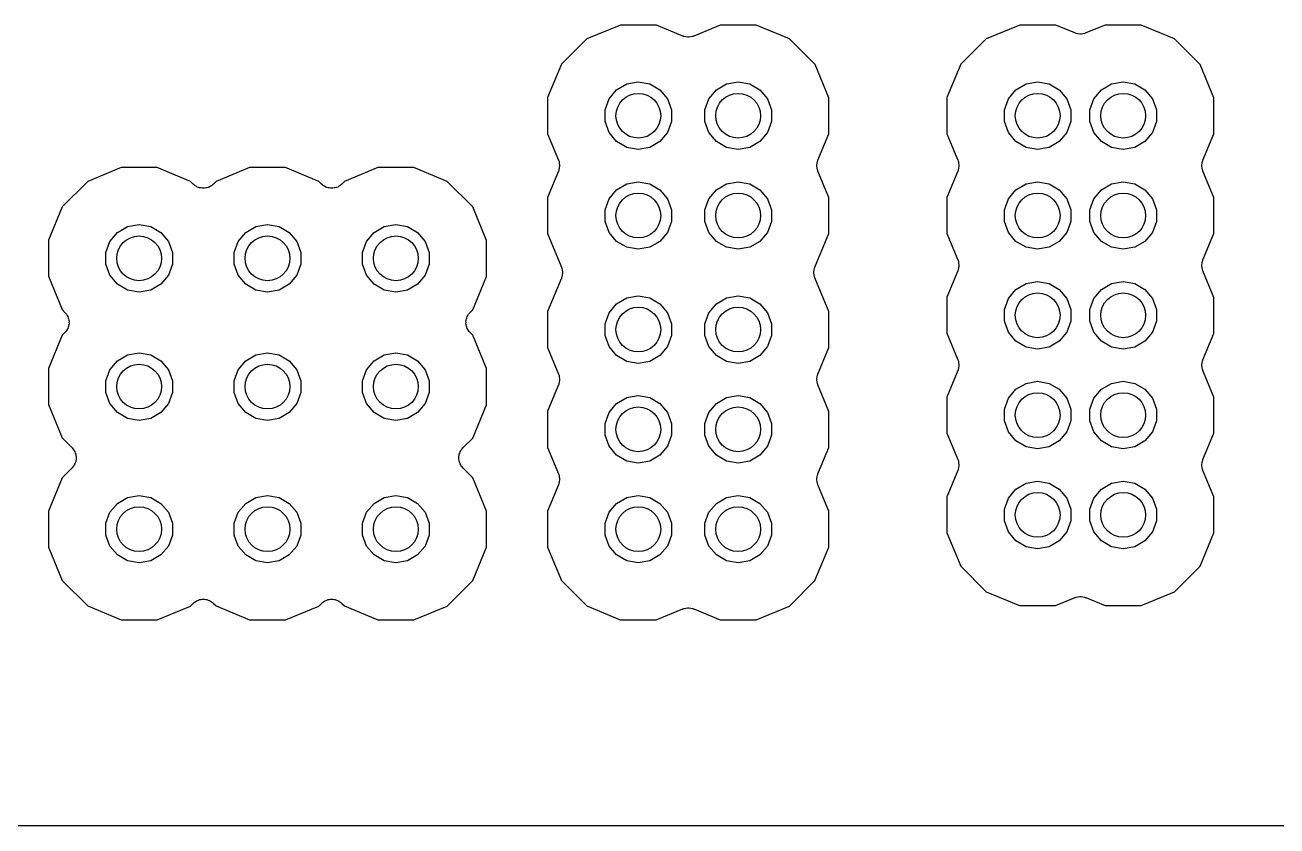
# Model space of a CAD drawing. Extents: x 10 to 287, y -200 to -10.
# Drawn here: x 100.58 to 111.73, y -141.2 to -134.07 of the extents above; entities that cross this region are included whole.
import ezdxf

# ---------------------------------------------------------------- set-up
doc = ezdxf.new("R2010")
doc.units = 0
doc.header["$MEASUREMENT"] = 0
doc.layers.add('BLACK', color=7, linetype='CONTINUOUS')

msp = doc.modelspace()

# ---------------------------------------------------------------- linework, layer by layer
at = {"layer": 'Black'}
for p, q in [((105.885, -134.066), (105.588, -134.189)), ((106.206, -134.066), (105.885, -134.066)), ((106.441, -134.164), (106.206, -134.066)), ((106.774, -134.066), (106.538, -134.164)), ((107.095, -134.066), (106.774, -134.066)), ((107.392, -134.19), (107.095, -134.066)), ((109.441, -134.066), (109.144, -134.189)), ((109.762, -134.066), (109.441, -134.066)), ((109.933, -134.137), (109.762, -134.066)), ((110.203, -134.066), (110.03, -134.137)), ((110.524, -134.066), (110.203, -134.066)), ((110.821, -134.19), (110.524, -134.066)), ((105.588, -134.189), (105.361, -134.416)), ((106.446, -134.165), (106.441, -134.164)), ((106.451, -134.167), (106.446, -134.165)), ((106.467, -134.17), (106.451, -134.167)), ((106.484, -134.173), (106.467, -134.17)), ((106.489, -134.173), (106.484, -134.173)), ((106.495, -134.173), (106.489, -134.173)), ((106.511, -134.17), (106.495, -134.173)), ((106.527, -134.168), (106.511, -134.17)), ((106.532, -134.165), (106.527, -134.168)), ((106.538, -134.164), (106.532, -134.165)), ((107.619, -134.417), (107.392, -134.19)), ((109.144, -134.189), (108.917, -134.416)), ((109.939, -134.139), (109.933, -134.137)), ((109.944, -134.141), (109.939, -134.139)), ((109.96, -134.143), (109.944, -134.141)), ((109.976, -134.147), (109.96, -134.143)), ((109.982, -134.146), (109.976, -134.147)), ((109.987, -134.147), (109.982, -134.146)), ((110.004, -134.143), (109.987, -134.147)), ((110.02, -134.141), (110.004, -134.143)), ((110.025, -134.139), (110.02, -134.141)), ((110.03, -134.137), (110.025, -134.139)), ((111.048, -134.417), (110.821, -134.19)), ((105.361, -134.416), (105.237, -134.713)), ((107.742, -134.714), (107.619, -134.417)), ((108.917, -134.416), (108.793, -134.713)), ((111.171, -134.714), (111.048, -134.417)), ((105.784, -134.724), (105.852, -134.644)), ((105.852, -134.644), (105.942, -134.591)), ((105.942, -134.591), (106.045, -134.573)), ((106.045, -134.573), (106.148, -134.591)), ((106.148, -134.591), (106.238, -134.644)), ((106.238, -134.644), (106.306, -134.724)), ((106.673, -134.724), (106.741, -134.644)), ((106.741, -134.644), (106.831, -134.591)), ((106.831, -134.591), (106.934, -134.573)), ((106.934, -134.573), (107.037, -134.591)), ((107.037, -134.591), (107.127, -134.644)), ((107.127, -134.644), (107.195, -134.724)), ((109.34, -134.724), (109.408, -134.644)), ((109.408, -134.644), (109.498, -134.591)), ((109.498, -134.591), (109.601, -134.573)), ((109.601, -134.573), (109.704, -134.591)), ((109.704, -134.591), (109.794, -134.644)), ((109.794, -134.644), (109.862, -134.724)), ((110.102, -134.724), (110.17, -134.644)), ((110.17, -134.644), (110.26, -134.591)), ((110.26, -134.591), (110.363, -134.573)), ((110.363, -134.573), (110.466, -134.591)), ((110.466, -134.591), (110.556, -134.644)), ((110.556, -134.644), (110.624, -134.724)), ((105.237, -134.713), (105.237, -135.034)), ((105.749, -134.822), (105.784, -134.724)), ((106.306, -134.724), (106.341, -134.822)), ((106.638, -134.822), (106.673, -134.724)), ((107.195, -134.724), (107.23, -134.822)), ((107.742, -135.035), (107.742, -134.714)), ((108.793, -134.713), (108.793, -135.034)), ((109.305, -134.822), (109.34, -134.724)), ((109.862, -134.724), (109.897, -134.822)), ((110.067, -134.822), (110.102, -134.724)), ((110.624, -134.724), (110.659, -134.822)), ((111.171, -135.035), (111.171, -134.714)), ((105.749, -134.926), (105.749, -134.822)), ((106.341, -134.822), (106.341, -134.926)), ((106.638, -134.926), (106.638, -134.822)), ((107.23, -134.822), (107.23, -134.926)), ((109.305, -134.926), (109.305, -134.822)), ((109.897, -134.822), (109.897, -134.926)), ((110.067, -134.926), (110.067, -134.822)), ((110.659, -134.822), (110.659, -134.926)), ((105.784, -135.024), (105.749, -134.926)), ((106.341, -134.926), (106.306, -135.024)), ((106.673, -135.024), (106.638, -134.926)), ((107.23, -134.926), (107.195, -135.024)), ((109.34, -135.024), (109.305, -134.926)), ((109.897, -134.926), (109.862, -135.024)), ((110.102, -135.024), (110.067, -134.926)), ((110.659, -134.926), (110.624, -135.024)), ((105.237, -135.034), (105.335, -135.27)), ((105.852, -135.104), (105.784, -135.024)), ((105.942, -135.157), (105.852, -135.104)), ((106.238, -135.104), (106.148, -135.157)), ((106.306, -135.024), (106.238, -135.104)), ((106.741, -135.104), (106.673, -135.024)), ((106.831, -135.157), (106.741, -135.104)), ((107.127, -135.104), (107.037, -135.157)), ((107.195, -135.024), (107.127, -135.104)), ((107.644, -135.27), (107.742, -135.035)), ((108.793, -135.034), (108.891, -135.27)), ((109.408, -135.104), (109.34, -135.024)), ((109.498, -135.157), (109.408, -135.104)), ((109.794, -135.104), (109.704, -135.157)), ((109.862, -135.024), (109.794, -135.104)), ((110.17, -135.104), (110.102, -135.024)), ((110.26, -135.157), (110.17, -135.104)), ((110.556, -135.104), (110.466, -135.157)), ((110.624, -135.024), (110.556, -135.104)), ((111.073, -135.27), (111.171, -135.035)), ((106.045, -135.175), (105.942, -135.157)), ((106.148, -135.157), (106.045, -135.175)), ((106.934, -135.175), (106.831, -135.157)), ((107.037, -135.157), (106.934, -135.175)), ((109.601, -135.175), (109.498, -135.157)), ((109.704, -135.157), (109.601, -135.175)), ((110.363, -135.175), (110.26, -135.157)), ((110.466, -135.157), (110.363, -135.175)), ((101.44, -135.336), (101.143, -135.459)), ((101.761, -135.336), (101.44, -135.336)), ((102.058, -135.46), (101.761, -135.336)), ((102.583, -135.336), (102.286, -135.459)), ((102.904, -135.336), (102.583, -135.336)), ((103.201, -135.46), (102.904, -135.336)), ((103.726, -135.336), (103.429, -135.459)), ((104.047, -135.336), (103.726, -135.336)), ((104.344, -135.46), (104.047, -135.336)), ((105.335, -135.27), (105.336, -135.276)), ((105.336, -135.276), (105.339, -135.281)), ((105.339, -135.281), (105.341, -135.297)), ((105.341, -135.297), (105.344, -135.313)), ((105.344, -135.324), (105.341, -135.341)), ((105.344, -135.313), (105.344, -135.319)), ((105.344, -135.319), (105.344, -135.324)), ((107.635, -135.313), (107.638, -135.296)), ((107.635, -135.318), (107.635, -135.313)), ((107.635, -135.324), (107.635, -135.318)), ((107.638, -135.34), (107.635, -135.324)), ((107.638, -135.296), (107.641, -135.28)), ((107.641, -135.28), (107.643, -135.275)), ((107.643, -135.275), (107.644, -135.27)), ((108.891, -135.27), (108.892, -135.276)), ((108.892, -135.276), (108.895, -135.281)), ((108.895, -135.281), (108.897, -135.297)), ((108.897, -135.297), (108.9, -135.313)), ((108.9, -135.324), (108.897, -135.341)), ((108.9, -135.313), (108.9, -135.319)), ((108.9, -135.319), (108.9, -135.324)), ((111.064, -135.313), (111.067, -135.296)), ((111.064, -135.318), (111.064, -135.313)), ((111.064, -135.324), (111.064, -135.318)), ((111.067, -135.34), (111.064, -135.324)), ((111.067, -135.296), (111.07, -135.28)), ((111.07, -135.28), (111.072, -135.275)), ((111.072, -135.275), (111.073, -135.27)), ((105.335, -135.367), (105.237, -135.602)), ((105.336, -135.362), (105.335, -135.367)), ((105.338, -135.357), (105.336, -135.362)), ((105.341, -135.341), (105.338, -135.357)), ((107.64, -135.356), (107.638, -135.34)), ((107.643, -135.361), (107.64, -135.356)), ((107.644, -135.367), (107.643, -135.361)), ((107.742, -135.603), (107.644, -135.367)), ((108.891, -135.367), (108.793, -135.602)), ((108.892, -135.362), (108.891, -135.367)), ((108.894, -135.357), (108.892, -135.362)), ((108.897, -135.341), (108.894, -135.357)), ((111.069, -135.356), (111.067, -135.34)), ((111.072, -135.361), (111.069, -135.356)), ((111.073, -135.367), (111.072, -135.361)), ((111.171, -135.603), (111.073, -135.367)), ((101.143, -135.459), (100.916, -135.686)), ((102.082, -135.483), (102.058, -135.46)), ((102.091, -135.49), (102.082, -135.483)), ((102.099, -135.498), (102.091, -135.49)), ((102.109, -135.502), (102.099, -135.498)), ((102.118, -135.509), (102.109, -135.502)), ((102.129, -135.512), (102.118, -135.509)), ((102.139, -135.516), (102.129, -135.512)), ((102.15, -135.517), (102.139, -135.516)), ((102.16, -135.52), (102.15, -135.517)), ((102.172, -135.519), (102.16, -135.52)), ((102.183, -135.52), (102.172, -135.519)), ((102.193, -135.517), (102.183, -135.52)), ((102.204, -135.516), (102.193, -135.517)), ((102.214, -135.512), (102.204, -135.516)), ((102.225, -135.509), (102.214, -135.512)), ((102.234, -135.502), (102.225, -135.509)), ((102.244, -135.498), (102.234, -135.502)), ((102.252, -135.49), (102.244, -135.498)), ((102.261, -135.483), (102.252, -135.49)), ((102.286, -135.459), (102.261, -135.483)), ((103.225, -135.483), (103.201, -135.46)), ((103.234, -135.49), (103.225, -135.483)), ((103.242, -135.498), (103.234, -135.49)), ((103.252, -135.502), (103.242, -135.498)), ((103.261, -135.509), (103.252, -135.502)), ((103.272, -135.512), (103.261, -135.509)), ((103.282, -135.516), (103.272, -135.512)), ((103.293, -135.517), (103.282, -135.516)), ((103.303, -135.52), (103.293, -135.517)), ((103.315, -135.519), (103.303, -135.52)), ((103.326, -135.52), (103.315, -135.519)), ((103.336, -135.517), (103.326, -135.52)), ((103.347, -135.516), (103.336, -135.517)), ((103.357, -135.512), (103.347, -135.516)), ((103.368, -135.509), (103.357, -135.512)), ((103.377, -135.502), (103.368, -135.509)), ((103.387, -135.498), (103.377, -135.502)), ((103.395, -135.49), (103.387, -135.498)), ((103.404, -135.483), (103.395, -135.49)), ((103.429, -135.459), (103.404, -135.483)), ((104.571, -135.687), (104.344, -135.46)), ((105.784, -135.613), (105.852, -135.533)), ((105.852, -135.533), (105.942, -135.48)), ((105.942, -135.48), (106.045, -135.462)), ((106.045, -135.462), (106.148, -135.48)), ((106.148, -135.48), (106.238, -135.533)), ((106.238, -135.533), (106.306, -135.613)), ((106.673, -135.613), (106.741, -135.533)), ((106.741, -135.533), (106.831, -135.48)), ((106.831, -135.48), (106.934, -135.462)), ((106.934, -135.462), (107.037, -135.48)), ((107.037, -135.48), (107.127, -135.533)), ((107.127, -135.533), (107.195, -135.613)), ((109.34, -135.613), (109.408, -135.533)), ((109.408, -135.533), (109.498, -135.48)), ((109.498, -135.48), (109.601, -135.462)), ((109.601, -135.462), (109.704, -135.48)), ((109.704, -135.48), (109.794, -135.533)), ((109.794, -135.533), (109.862, -135.613)), ((110.102, -135.613), (110.17, -135.533)), ((110.17, -135.533), (110.26, -135.48)), ((110.26, -135.48), (110.363, -135.462)), ((110.363, -135.462), (110.466, -135.48)), ((110.466, -135.48), (110.556, -135.533)), ((110.556, -135.533), (110.624, -135.613)), ((105.237, -135.602), (105.237, -135.923)), ((105.749, -135.711), (105.784, -135.613)), ((106.306, -135.613), (106.341, -135.711)), ((106.638, -135.711), (106.673, -135.613)), ((107.195, -135.613), (107.23, -135.711)), ((107.742, -135.924), (107.742, -135.603)), ((108.793, -135.602), (108.793, -135.923)), ((109.305, -135.711), (109.34, -135.613)), ((109.862, -135.613), (109.897, -135.711)), ((110.067, -135.711), (110.102, -135.613)), ((110.624, -135.613), (110.659, -135.711)), ((111.171, -135.924), (111.171, -135.603)), ((100.916, -135.686), (100.792, -135.983)), ((104.694, -135.984), (104.571, -135.687)), ((105.749, -135.815), (105.749, -135.711)), ((106.341, -135.711), (106.341, -135.815)), ((106.638, -135.815), (106.638, -135.711)), ((107.23, -135.711), (107.23, -135.815)), ((109.305, -135.815), (109.305, -135.711)), ((109.897, -135.711), (109.897, -135.815)), ((110.067, -135.815), (110.067, -135.711)), ((110.659, -135.711), (110.659, -135.815)), ((101.407, -135.914), (101.497, -135.861)), ((101.497, -135.861), (101.6, -135.843)), ((101.6, -135.843), (101.703, -135.861)), ((101.703, -135.861), (101.793, -135.914)), ((102.55, -135.914), (102.64, -135.861)), ((102.64, -135.861), (102.743, -135.843)), ((102.743, -135.843), (102.846, -135.861)), ((102.846, -135.861), (102.936, -135.914)), ((103.693, -135.914), (103.783, -135.861)), ((103.783, -135.861), (103.886, -135.843)), ((103.886, -135.843), (103.989, -135.861)), ((103.989, -135.861), (104.079, -135.914)), ((105.784, -135.913), (105.749, -135.815)), ((106.341, -135.815), (106.306, -135.913)), ((106.673, -135.913), (106.638, -135.815)), ((107.23, -135.815), (107.195, -135.913)), ((109.34, -135.913), (109.305, -135.815)), ((109.897, -135.815), (109.862, -135.913)), ((110.102, -135.913), (110.067, -135.815)), ((110.659, -135.815), (110.624, -135.913)), ((100.792, -135.983), (100.792, -136.304)), ((101.304, -136.092), (101.339, -135.994)), ((101.339, -135.994), (101.407, -135.914)), ((101.793, -135.914), (101.861, -135.994)), ((101.861, -135.994), (101.896, -136.092)), ((102.447, -136.092), (102.482, -135.994)), ((102.482, -135.994), (102.55, -135.914)), ((102.936, -135.914), (103.004, -135.994)), ((103.004, -135.994), (103.039, -136.092)), ((103.59, -136.092), (103.625, -135.994)), ((103.625, -135.994), (103.693, -135.914)), ((104.079, -135.914), (104.147, -135.994)), ((104.147, -135.994), (104.182, -136.092)), ((104.694, -136.305), (104.694, -135.984)), ((105.237, -135.923), (105.361, -136.223)), ((105.852, -135.993), (105.784, -135.913)), ((105.942, -136.046), (105.852, -135.993)), ((106.238, -135.993), (106.148, -136.046)), ((106.306, -135.913), (106.238, -135.993)), ((106.741, -135.993), (106.673, -135.913)), ((106.831, -136.046), (106.741, -135.993)), ((107.127, -135.993), (107.037, -136.046)), ((107.195, -135.913), (107.127, -135.993)), ((107.618, -136.222), (107.742, -135.924)), ((108.793, -135.923), (108.891, -136.159)), ((109.408, -135.993), (109.34, -135.913)), ((109.498, -136.046), (109.408, -135.993)), ((109.794, -135.993), (109.704, -136.046)), ((109.862, -135.913), (109.794, -135.993)), ((110.17, -135.993), (110.102, -135.913)), ((110.26, -136.046), (110.17, -135.993)), ((110.556, -135.993), (110.466, -136.046)), ((110.624, -135.913), (110.556, -135.993)), ((111.073, -136.159), (111.171, -135.924)), ((101.304, -136.196), (101.304, -136.092)), ((101.896, -136.092), (101.896, -136.196)), ((102.447, -136.196), (102.447, -136.092)), ((103.039, -136.092), (103.039, -136.196)), ((103.59, -136.196), (103.59, -136.092)), ((104.182, -136.092), (104.182, -136.196)), ((106.045, -136.064), (105.942, -136.046)), ((106.148, -136.046), (106.045, -136.064)), ((106.934, -136.064), (106.831, -136.046)), ((107.037, -136.046), (106.934, -136.064)), ((109.601, -136.064), (109.498, -136.046)), ((109.704, -136.046), (109.601, -136.064)), ((110.363, -136.064), (110.26, -136.046)), ((110.466, -136.046), (110.363, -136.064)), ((101.339, -136.294), (101.304, -136.196)), ((101.896, -136.196), (101.861, -136.294)), ((102.482, -136.294), (102.447, -136.196)), ((103.039, -136.196), (103.004, -136.294)), ((103.625, -136.294), (103.59, -136.196)), ((104.182, -136.196), (104.147, -136.294)), ((105.361, -136.223), (105.362, -136.228)), ((105.362, -136.228), (105.365, -136.233)), ((107.614, -136.232), (107.617, -136.227)), ((107.617, -136.227), (107.618, -136.222)), ((108.891, -136.159), (108.892, -136.165)), ((108.892, -136.165), (108.895, -136.17)), ((108.895, -136.17), (108.897, -136.186)), ((108.897, -136.186), (108.9, -136.202)), ((108.9, -136.213), (108.897, -136.23)), ((108.9, -136.202), (108.9, -136.208)), ((108.9, -136.208), (108.9, -136.213)), ((111.064, -136.202), (111.067, -136.185)), ((111.064, -136.207), (111.064, -136.202)), ((111.064, -136.213), (111.064, -136.207)), ((111.067, -136.229), (111.064, -136.213)), ((111.067, -136.185), (111.07, -136.169)), ((111.07, -136.169), (111.072, -136.164)), ((111.072, -136.164), (111.073, -136.159)), ((100.792, -136.304), (100.915, -136.601)), ((101.407, -136.374), (101.339, -136.294)), ((101.861, -136.294), (101.793, -136.374)), ((102.55, -136.374), (102.482, -136.294)), ((103.004, -136.294), (102.936, -136.374)), ((103.693, -136.374), (103.625, -136.294)), ((104.147, -136.294), (104.079, -136.374)), ((104.57, -136.602), (104.694, -136.305)), ((105.361, -136.32), (105.237, -136.618)), ((105.362, -136.315), (105.361, -136.32)), ((105.365, -136.31), (105.362, -136.315)), ((105.365, -136.233), (105.367, -136.25)), ((105.367, -136.293), (105.365, -136.31)), ((105.367, -136.25), (105.371, -136.266)), ((105.371, -136.277), (105.367, -136.293)), ((105.371, -136.266), (105.37, -136.271)), ((105.37, -136.271), (105.371, -136.277)), ((107.608, -136.265), (107.612, -136.249)), ((107.609, -136.271), (107.608, -136.265)), ((107.608, -136.276), (107.609, -136.271)), ((107.612, -136.292), (107.608, -136.276)), ((107.612, -136.249), (107.614, -136.232)), ((107.614, -136.309), (107.612, -136.292)), ((107.617, -136.314), (107.614, -136.309)), ((107.618, -136.319), (107.617, -136.314)), ((107.742, -136.619), (107.618, -136.319)), ((108.891, -136.256), (108.793, -136.491)), ((108.892, -136.251), (108.891, -136.256)), ((108.894, -136.246), (108.892, -136.251)), ((108.897, -136.23), (108.894, -136.246)), ((111.069, -136.245), (111.067, -136.229)), ((111.072, -136.25), (111.069, -136.245)), ((111.073, -136.256), (111.072, -136.25)), ((111.171, -136.492), (111.073, -136.256)), ((101.497, -136.427), (101.407, -136.374)), ((101.6, -136.445), (101.497, -136.427)), ((101.703, -136.427), (101.6, -136.445)), ((101.793, -136.374), (101.703, -136.427)), ((102.64, -136.427), (102.55, -136.374)), ((102.743, -136.445), (102.64, -136.427)), ((102.846, -136.427), (102.743, -136.445)), ((102.936, -136.374), (102.846, -136.427)), ((103.783, -136.427), (103.693, -136.374)), ((103.886, -136.445), (103.783, -136.427)), ((103.989, -136.427), (103.886, -136.445)), ((104.079, -136.374), (103.989, -136.427)), ((109.34, -136.502), (109.408, -136.422)), ((109.408, -136.422), (109.498, -136.369)), ((109.498, -136.369), (109.601, -136.351)), ((109.601, -136.351), (109.704, -136.369)), ((109.704, -136.369), (109.794, -136.422)), ((109.794, -136.422), (109.862, -136.502)), ((110.102, -136.502), (110.17, -136.422)), ((110.17, -136.422), (110.26, -136.369)), ((110.26, -136.369), (110.363, -136.351)), ((110.363, -136.351), (110.466, -136.369)), ((110.466, -136.369), (110.556, -136.422)), ((110.556, -136.422), (110.624, -136.502)), ((105.784, -136.629), (105.852, -136.549)), ((105.852, -136.549), (105.942, -136.496)), ((105.942, -136.496), (106.045, -136.478)), ((106.045, -136.478), (106.148, -136.496)), ((106.148, -136.496), (106.238, -136.549)), ((106.238, -136.549), (106.306, -136.629)), ((106.673, -136.629), (106.741, -136.549)), ((106.741, -136.549), (106.831, -136.496)), ((106.831, -136.496), (106.934, -136.478)), ((106.934, -136.478), (107.037, -136.496)), ((107.037, -136.496), (107.127, -136.549)), ((107.127, -136.549), (107.195, -136.629)), ((108.793, -136.491), (108.793, -136.812)), ((109.305, -136.6), (109.34, -136.502)), ((109.862, -136.502), (109.897, -136.6)), ((110.067, -136.6), (110.102, -136.502)), ((110.624, -136.502), (110.659, -136.6)), ((111.171, -136.813), (111.171, -136.492)), ((100.915, -136.601), (100.939, -136.626)), ((100.939, -136.626), (100.946, -136.635)), ((100.946, -136.635), (100.954, -136.643)), ((100.954, -136.643), (100.958, -136.653)), ((100.958, -136.653), (100.965, -136.662)), ((100.965, -136.662), (100.968, -136.673)), ((100.968, -136.673), (100.972, -136.683)), ((104.514, -136.683), (104.518, -136.673)), ((104.518, -136.673), (104.521, -136.662)), ((104.521, -136.662), (104.528, -136.653)), ((104.528, -136.653), (104.532, -136.643)), ((104.532, -136.643), (104.54, -136.635)), ((104.54, -136.635), (104.547, -136.626)), ((104.547, -136.626), (104.57, -136.602)), ((105.237, -136.618), (105.237, -136.939)), ((105.749, -136.727), (105.784, -136.629)), ((106.306, -136.629), (106.341, -136.727)), ((106.638, -136.727), (106.673, -136.629)), ((107.195, -136.629), (107.23, -136.727)), ((107.742, -136.94), (107.742, -136.619)), ((109.305, -136.704), (109.305, -136.6)), ((109.897, -136.6), (109.897, -136.704)), ((110.067, -136.704), (110.067, -136.6)), ((110.659, -136.6), (110.659, -136.704)), ((100.958, -136.778), (100.954, -136.788)), ((100.965, -136.769), (100.958, -136.778)), ((100.968, -136.758), (100.965, -136.769)), ((100.972, -136.748), (100.968, -136.758)), ((100.972, -136.683), (100.973, -136.694)), ((100.973, -136.737), (100.972, -136.748)), ((100.973, -136.694), (100.976, -136.704)), ((100.976, -136.727), (100.973, -136.737)), ((100.976, -136.704), (100.975, -136.715)), ((100.975, -136.715), (100.976, -136.727)), ((104.51, -136.704), (104.513, -136.694)), ((104.511, -136.716), (104.51, -136.704)), ((104.51, -136.727), (104.511, -136.716)), ((104.513, -136.737), (104.51, -136.727)), ((104.513, -136.694), (104.514, -136.683)), ((104.514, -136.748), (104.513, -136.737)), ((104.518, -136.758), (104.514, -136.748)), ((104.521, -136.769), (104.518, -136.758)), ((104.528, -136.778), (104.521, -136.769)), ((104.532, -136.788), (104.528, -136.778)), ((105.749, -136.831), (105.749, -136.727)), ((106.341, -136.727), (106.341, -136.831)), ((106.638, -136.831), (106.638, -136.727)), ((107.23, -136.727), (107.23, -136.831)), ((109.34, -136.802), (109.305, -136.704)), ((109.897, -136.704), (109.862, -136.802)), ((110.102, -136.802), (110.067, -136.704)), ((110.659, -136.704), (110.624, -136.802)), ((100.916, -136.829), (100.792, -137.126)), ((100.939, -136.805), (100.916, -136.829)), ((100.946, -136.796), (100.939, -136.805)), ((100.954, -136.788), (100.946, -136.796)), ((104.54, -136.796), (104.532, -136.788)), ((104.547, -136.805), (104.54, -136.796)), ((104.571, -136.83), (104.547, -136.805)), ((104.694, -137.127), (104.571, -136.83)), ((105.784, -136.929), (105.749, -136.831)), ((106.341, -136.831), (106.306, -136.929)), ((106.673, -136.929), (106.638, -136.831)), ((107.23, -136.831), (107.195, -136.929)), ((108.793, -136.812), (108.891, -137.048)), ((109.408, -136.882), (109.34, -136.802)), ((109.498, -136.935), (109.408, -136.882)), ((109.794, -136.882), (109.704, -136.935)), ((109.862, -136.802), (109.794, -136.882)), ((110.17, -136.882), (110.102, -136.802)), ((110.26, -136.935), (110.17, -136.882)), ((110.556, -136.882), (110.466, -136.935)), ((110.624, -136.802), (110.556, -136.882)), ((111.073, -137.048), (111.171, -136.813)), ((101.407, -137.057), (101.497, -137.004)), ((101.497, -137.004), (101.6, -136.986)), ((101.6, -136.986), (101.703, -137.004)), ((101.703, -137.004), (101.793, -137.057)), ((102.55, -137.057), (102.64, -137.004)), ((102.64, -137.004), (102.743, -136.986)), ((102.743, -136.986), (102.846, -137.004)), ((102.846, -137.004), (102.936, -137.057)), ((103.693, -137.057), (103.783, -137.004)), ((103.783, -137.004), (103.886, -136.986)), ((103.886, -136.986), (103.989, -137.004)), ((103.989, -137.004), (104.079, -137.057)), ((105.237, -136.939), (105.335, -137.175)), ((105.852, -137.009), (105.784, -136.929)), ((106.306, -136.929), (106.238, -137.009)), ((106.741, -137.009), (106.673, -136.929)), ((107.195, -136.929), (107.127, -137.009)), ((107.644, -137.175), (107.742, -136.94)), ((109.601, -136.953), (109.498, -136.935)), ((109.704, -136.935), (109.601, -136.953)), ((110.363, -136.953), (110.26, -136.935)), ((110.466, -136.935), (110.363, -136.953)), ((101.339, -137.137), (101.407, -137.057)), ((101.793, -137.057), (101.861, -137.137)), ((102.482, -137.137), (102.55, -137.057)), ((102.936, -137.057), (103.004, -137.137)), ((103.625, -137.137), (103.693, -137.057)), ((104.079, -137.057), (104.147, -137.137)), ((105.942, -137.062), (105.852, -137.009)), ((106.045, -137.08), (105.942, -137.062)), ((106.148, -137.062), (106.045, -137.08)), ((106.238, -137.009), (106.148, -137.062)), ((106.831, -137.062), (106.741, -137.009)), ((106.934, -137.08), (106.831, -137.062)), ((107.037, -137.062), (106.934, -137.08)), ((107.127, -137.009), (107.037, -137.062)), ((108.891, -137.048), (108.892, -137.054)), ((108.892, -137.054), (108.895, -137.059)), ((108.897, -137.119), (108.894, -137.135)), ((108.895, -137.059), (108.897, -137.075)), ((108.897, -137.075), (108.9, -137.091)), ((108.9, -137.102), (108.897, -137.119)), ((108.9, -137.091), (108.9, -137.097)), ((108.9, -137.097), (108.9, -137.102)), ((111.064, -137.091), (111.067, -137.074)), ((111.064, -137.096), (111.064, -137.091)), ((111.064, -137.102), (111.064, -137.096)), ((111.067, -137.118), (111.064, -137.102)), ((111.067, -137.074), (111.07, -137.058)), ((111.069, -137.134), (111.067, -137.118)), ((111.07, -137.058), (111.072, -137.053)), ((111.072, -137.053), (111.073, -137.048)), ((100.792, -137.126), (100.792, -137.447)), ((101.304, -137.235), (101.339, -137.137)), ((101.861, -137.137), (101.896, -137.235)), ((102.447, -137.235), (102.482, -137.137)), ((103.004, -137.137), (103.039, -137.235)), ((103.59, -137.235), (103.625, -137.137)), ((104.147, -137.137), (104.182, -137.235)), ((104.694, -137.448), (104.694, -137.127)), ((105.335, -137.175), (105.336, -137.181)), ((105.336, -137.181), (105.339, -137.186)), ((105.339, -137.186), (105.341, -137.202)), ((105.341, -137.202), (105.344, -137.218)), ((105.344, -137.229), (105.341, -137.246)), ((105.344, -137.218), (105.344, -137.224)), ((105.344, -137.224), (105.344, -137.229)), ((107.635, -137.218), (107.638, -137.201)), ((107.635, -137.223), (107.635, -137.218)), ((107.635, -137.229), (107.635, -137.223)), ((107.638, -137.245), (107.635, -137.229)), ((107.638, -137.201), (107.641, -137.185)), ((107.641, -137.185), (107.643, -137.18)), ((107.643, -137.18), (107.644, -137.175)), ((108.891, -137.145), (108.793, -137.38)), ((108.892, -137.14), (108.891, -137.145)), ((108.894, -137.135), (108.892, -137.14)), ((111.072, -137.139), (111.069, -137.134)), ((111.073, -137.145), (111.072, -137.139)), ((111.171, -137.381), (111.073, -137.145)), ((101.304, -137.339), (101.304, -137.235)), ((101.339, -137.437), (101.304, -137.339)), ((101.896, -137.339), (101.861, -137.437)), ((101.896, -137.235), (101.896, -137.339)), ((102.447, -137.339), (102.447, -137.235)), ((102.482, -137.437), (102.447, -137.339)), ((103.039, -137.339), (103.004, -137.437)), ((103.039, -137.235), (103.039, -137.339)), ((103.59, -137.339), (103.59, -137.235)), ((103.625, -137.437), (103.59, -137.339)), ((104.182, -137.339), (104.147, -137.437)), ((104.182, -137.235), (104.182, -137.339)), ((105.335, -137.272), (105.237, -137.507)), ((105.336, -137.267), (105.335, -137.272)), ((105.338, -137.262), (105.336, -137.267)), ((105.341, -137.246), (105.338, -137.262)), ((107.64, -137.261), (107.638, -137.245)), ((107.643, -137.266), (107.64, -137.261)), ((107.644, -137.272), (107.643, -137.266)), ((107.742, -137.508), (107.644, -137.272)), ((109.34, -137.391), (109.408, -137.311)), ((109.408, -137.311), (109.498, -137.258)), ((109.498, -137.258), (109.601, -137.24)), ((109.601, -137.24), (109.704, -137.258)), ((109.704, -137.258), (109.794, -137.311)), ((109.794, -137.311), (109.862, -137.391)), ((110.102, -137.391), (110.17, -137.311)), ((110.17, -137.311), (110.26, -137.258)), ((110.26, -137.258), (110.363, -137.24)), ((110.363, -137.24), (110.466, -137.258)), ((110.466, -137.258), (110.556, -137.311)), ((110.556, -137.311), (110.624, -137.391)), ((100.792, -137.447), (100.915, -137.744)), ((101.407, -137.517), (101.339, -137.437)), ((101.861, -137.437), (101.793, -137.517)), ((102.55, -137.517), (102.482, -137.437)), ((103.004, -137.437), (102.936, -137.517)), ((103.693, -137.517), (103.625, -137.437)), ((104.147, -137.437), (104.079, -137.517)), ((104.57, -137.745), (104.694, -137.448)), ((105.784, -137.518), (105.852, -137.438)), ((105.852, -137.438), (105.942, -137.385)), ((105.942, -137.385), (106.045, -137.367)), ((106.045, -137.367), (106.148, -137.385)), ((106.148, -137.385), (106.238, -137.438)), ((106.238, -137.438), (106.306, -137.518)), ((106.673, -137.518), (106.741, -137.438)), ((106.741, -137.438), (106.831, -137.385)), ((106.831, -137.385), (106.934, -137.367)), ((106.934, -137.367), (107.037, -137.385)), ((107.037, -137.385), (107.127, -137.438)), ((107.127, -137.438), (107.195, -137.518)), ((108.793, -137.38), (108.793, -137.701)), ((109.305, -137.489), (109.34, -137.391)), ((109.862, -137.391), (109.897, -137.489)), ((110.067, -137.489), (110.102, -137.391)), ((110.624, -137.391), (110.659, -137.489)), ((111.171, -137.702), (111.171, -137.381)), ((101.497, -137.57), (101.407, -137.517)), ((101.793, -137.517), (101.703, -137.57)), ((102.64, -137.57), (102.55, -137.517)), ((102.936, -137.517), (102.846, -137.57)), ((103.783, -137.57), (103.693, -137.517)), ((104.079, -137.517), (103.989, -137.57)), ((105.237, -137.507), (105.237, -137.828)), ((105.749, -137.616), (105.784, -137.518)), ((106.306, -137.518), (106.341, -137.616)), ((106.638, -137.616), (106.673, -137.518)), ((107.195, -137.518), (107.23, -137.616)), ((107.742, -137.829), (107.742, -137.508)), ((109.305, -137.593), (109.305, -137.489)), ((109.897, -137.489), (109.897, -137.593)), ((110.067, -137.593), (110.067, -137.489)), ((110.659, -137.489), (110.659, -137.593)), ((101.6, -137.588), (101.497, -137.57)), ((101.703, -137.57), (101.6, -137.588)), ((102.743, -137.588), (102.64, -137.57)), ((102.846, -137.57), (102.743, -137.588)), ((103.886, -137.588), (103.783, -137.57)), ((103.989, -137.57), (103.886, -137.588)), ((105.749, -137.72), (105.749, -137.616)), ((106.341, -137.616), (106.341, -137.72)), ((106.638, -137.72), (106.638, -137.616)), ((107.23, -137.616), (107.23, -137.72)), ((109.34, -137.691), (109.305, -137.593)), ((109.897, -137.593), (109.862, -137.691)), ((110.102, -137.691), (110.067, -137.593)), ((110.659, -137.593), (110.624, -137.691)), ((100.915, -137.744), (101.003, -137.832)), ((104.483, -137.832), (104.57, -137.745)), ((105.784, -137.818), (105.749, -137.72)), ((106.341, -137.72), (106.306, -137.818)), ((106.673, -137.818), (106.638, -137.72)), ((107.23, -137.72), (107.195, -137.818)), ((108.793, -137.701), (108.891, -137.937)), ((109.408, -137.771), (109.34, -137.691)), ((109.498, -137.824), (109.408, -137.771)), ((109.794, -137.771), (109.704, -137.824)), ((109.862, -137.691), (109.794, -137.771)), ((110.17, -137.771), (110.102, -137.691)), ((110.26, -137.824), (110.17, -137.771)), ((110.556, -137.771), (110.466, -137.824)), ((110.624, -137.691), (110.556, -137.771)), ((111.073, -137.937), (111.171, -137.702)), ((101.003, -137.832), (101.009, -137.841)), ((101.009, -137.841), (101.017, -137.849)), ((101.017, -137.849), (101.022, -137.859)), ((101.022, -137.859), (101.028, -137.868)), ((101.028, -137.868), (101.031, -137.879)), ((101.031, -137.879), (101.036, -137.889)), ((101.036, -137.889), (101.037, -137.9)), ((101.037, -137.9), (101.04, -137.911)), ((104.446, -137.911), (104.449, -137.9)), ((104.449, -137.9), (104.45, -137.889)), ((104.45, -137.889), (104.455, -137.879)), ((104.455, -137.879), (104.458, -137.868)), ((104.458, -137.868), (104.464, -137.859)), ((104.464, -137.859), (104.469, -137.849)), ((104.469, -137.849), (104.477, -137.841)), ((104.477, -137.841), (104.483, -137.832)), ((105.237, -137.828), (105.335, -138.064)), ((105.852, -137.898), (105.784, -137.818)), ((105.942, -137.951), (105.852, -137.898)), ((106.238, -137.898), (106.148, -137.951)), ((106.306, -137.818), (106.238, -137.898)), ((106.741, -137.898), (106.673, -137.818)), ((106.831, -137.951), (106.741, -137.898)), ((107.127, -137.898), (107.037, -137.951)), ((107.195, -137.818), (107.127, -137.898)), ((107.644, -138.064), (107.742, -137.829)), ((109.601, -137.842), (109.498, -137.824)), ((109.704, -137.824), (109.601, -137.842)), ((110.363, -137.842), (110.26, -137.824)), ((110.466, -137.824), (110.363, -137.842)), ((101.009, -138.003), (101.003, -138.012)), ((101.017, -137.995), (101.009, -138.003)), ((101.022, -137.985), (101.017, -137.995)), ((101.028, -137.976), (101.022, -137.985)), ((101.031, -137.965), (101.028, -137.976)), ((101.036, -137.955), (101.031, -137.965)), ((101.037, -137.944), (101.036, -137.955)), ((101.04, -137.933), (101.037, -137.944)), ((101.04, -137.911), (101.039, -137.922)), ((101.039, -137.922), (101.04, -137.933)), ((104.447, -137.922), (104.446, -137.911)), ((104.446, -137.933), (104.447, -137.922)), ((104.449, -137.944), (104.446, -137.933)), ((104.45, -137.955), (104.449, -137.944)), ((104.455, -137.965), (104.45, -137.955)), ((104.458, -137.976), (104.455, -137.965)), ((104.464, -137.985), (104.458, -137.976)), ((104.469, -137.995), (104.464, -137.985)), ((104.477, -138.003), (104.469, -137.995)), ((104.483, -138.012), (104.477, -138.003)), ((106.045, -137.969), (105.942, -137.951)), ((106.148, -137.951), (106.045, -137.969)), ((106.934, -137.969), (106.831, -137.951)), ((107.037, -137.951), (106.934, -137.969)), ((108.891, -137.937), (108.892, -137.943)), ((108.892, -137.943), (108.895, -137.948)), ((108.897, -138.008), (108.894, -138.024)), ((108.895, -137.948), (108.897, -137.964)), ((108.897, -137.964), (108.9, -137.98)), ((108.9, -137.991), (108.897, -138.008)), ((108.9, -137.98), (108.9, -137.986)), ((108.9, -137.986), (108.9, -137.991)), ((111.064, -137.98), (111.067, -137.963)), ((111.064, -137.985), (111.064, -137.98)), ((111.064, -137.991), (111.064, -137.985)), ((111.067, -138.007), (111.064, -137.991)), ((111.067, -137.963), (111.07, -137.947)), ((111.069, -138.023), (111.067, -138.007)), ((111.07, -137.947), (111.072, -137.942)), ((111.072, -137.942), (111.073, -137.937)), ((100.916, -138.099), (100.792, -138.396)), ((101.003, -138.012), (100.916, -138.099)), ((104.571, -138.1), (104.483, -138.012)), ((104.694, -138.397), (104.571, -138.1)), ((105.335, -138.064), (105.336, -138.07)), ((105.336, -138.07), (105.339, -138.075)), ((105.339, -138.075), (105.341, -138.091)), ((105.341, -138.091), (105.344, -138.107)), ((105.344, -138.118), (105.341, -138.135)), ((105.344, -138.107), (105.344, -138.113)), ((105.344, -138.113), (105.344, -138.118)), ((107.635, -138.107), (107.638, -138.09)), ((107.635, -138.112), (107.635, -138.107)), ((107.635, -138.118), (107.635, -138.112)), ((107.638, -138.134), (107.635, -138.118)), ((107.638, -138.09), (107.641, -138.074)), ((107.641, -138.074), (107.643, -138.069)), ((107.643, -138.069), (107.644, -138.064)), ((108.891, -138.034), (108.793, -138.269)), ((108.892, -138.029), (108.891, -138.034)), ((108.894, -138.024), (108.892, -138.029)), ((111.072, -138.028), (111.069, -138.023)), ((111.073, -138.034), (111.072, -138.028)), ((111.171, -138.27), (111.073, -138.034)), ((105.335, -138.161), (105.237, -138.396)), ((105.336, -138.156), (105.335, -138.161)), ((105.338, -138.151), (105.336, -138.156)), ((105.341, -138.135), (105.338, -138.151)), ((107.64, -138.15), (107.638, -138.134)), ((107.643, -138.155), (107.64, -138.15)), ((107.644, -138.161), (107.643, -138.155)), ((107.742, -138.397), (107.644, -138.161)), ((109.34, -138.28), (109.408, -138.2)), ((109.408, -138.2), (109.498, -138.147)), ((109.498, -138.147), (109.601, -138.129)), ((109.601, -138.129), (109.704, -138.147)), ((109.704, -138.147), (109.794, -138.2)), ((109.794, -138.2), (109.862, -138.28)), ((110.102, -138.28), (110.17, -138.2)), ((110.17, -138.2), (110.26, -138.147)), ((110.26, -138.147), (110.363, -138.129)), ((110.363, -138.129), (110.466, -138.147)), ((110.466, -138.147), (110.556, -138.2)), ((110.556, -138.2), (110.624, -138.28)), ((101.339, -138.407), (101.407, -138.327)), ((101.407, -138.327), (101.497, -138.274)), ((101.497, -138.274), (101.6, -138.256)), ((101.6, -138.256), (101.703, -138.274)), ((101.703, -138.274), (101.793, -138.327)), ((101.793, -138.327), (101.861, -138.407)), ((102.482, -138.407), (102.55, -138.327)), ((102.55, -138.327), (102.64, -138.274)), ((102.64, -138.274), (102.743, -138.256)), ((102.743, -138.256), (102.846, -138.274)), ((102.846, -138.274), (102.936, -138.327)), ((102.936, -138.327), (103.004, -138.407)), ((103.625, -138.407), (103.693, -138.327)), ((103.693, -138.327), (103.783, -138.274)), ((103.783, -138.274), (103.886, -138.256)), ((103.886, -138.256), (103.989, -138.274)), ((103.989, -138.274), (104.079, -138.327)), ((104.079, -138.327), (104.147, -138.407)), ((105.784, -138.407), (105.852, -138.327)), ((105.852, -138.327), (105.942, -138.274)), ((105.942, -138.274), (106.045, -138.256)), ((106.045, -138.256), (106.148, -138.274)), ((106.148, -138.274), (106.238, -138.327)), ((106.238, -138.327), (106.306, -138.407)), ((106.673, -138.407), (106.741, -138.327)), ((106.741, -138.327), (106.831, -138.274)), ((106.831, -138.274), (106.934, -138.256)), ((106.934, -138.256), (107.037, -138.274)), ((107.037, -138.274), (107.127, -138.327)), ((107.127, -138.327), (107.195, -138.407)), ((108.793, -138.269), (108.793, -138.59)), ((109.305, -138.378), (109.34, -138.28)), ((109.862, -138.28), (109.897, -138.378)), ((110.067, -138.378), (110.102, -138.28)), ((110.624, -138.28), (110.659, -138.378)), ((111.171, -138.591), (111.171, -138.27)), ((100.792, -138.396), (100.792, -138.717)), ((101.304, -138.505), (101.339, -138.407)), ((101.861, -138.407), (101.896, -138.505)), ((102.447, -138.505), (102.482, -138.407)), ((103.004, -138.407), (103.039, -138.505)), ((103.59, -138.505), (103.625, -138.407)), ((104.147, -138.407), (104.182, -138.505)), ((104.694, -138.718), (104.694, -138.397)), ((105.237, -138.396), (105.237, -138.717)), ((105.749, -138.505), (105.784, -138.407)), ((106.306, -138.407), (106.341, -138.505)), ((106.638, -138.505), (106.673, -138.407)), ((107.195, -138.407), (107.23, -138.505)), ((107.742, -138.718), (107.742, -138.397)), ((109.305, -138.482), (109.305, -138.378)), ((109.897, -138.378), (109.897, -138.482)), ((110.067, -138.482), (110.067, -138.378)), ((110.659, -138.378), (110.659, -138.482)), ((101.304, -138.609), (101.304, -138.505)), ((101.896, -138.505), (101.896, -138.609)), ((102.447, -138.609), (102.447, -138.505)), ((103.039, -138.505), (103.039, -138.609)), ((103.59, -138.609), (103.59, -138.505)), ((104.182, -138.505), (104.182, -138.609)), ((105.749, -138.609), (105.749, -138.505)), ((106.341, -138.505), (106.341, -138.609)), ((106.638, -138.609), (106.638, -138.505)), ((107.23, -138.505), (107.23, -138.609)), ((109.34, -138.58), (109.305, -138.482)), ((109.897, -138.482), (109.862, -138.58)), ((110.102, -138.58), (110.067, -138.482)), ((110.659, -138.482), (110.624, -138.58)), ((101.339, -138.707), (101.304, -138.609)), ((101.896, -138.609), (101.861, -138.707)), ((102.482, -138.707), (102.447, -138.609)), ((103.039, -138.609), (103.004, -138.707)), ((103.625, -138.707), (103.59, -138.609)), ((104.182, -138.609), (104.147, -138.707)), ((105.784, -138.707), (105.749, -138.609)), ((106.341, -138.609), (106.306, -138.707)), ((106.673, -138.707), (106.638, -138.609)), ((107.23, -138.609), (107.195, -138.707)), ((108.793, -138.59), (108.916, -138.887)), ((109.408, -138.66), (109.34, -138.58)), ((109.498, -138.713), (109.408, -138.66)), ((109.794, -138.66), (109.704, -138.713)), ((109.862, -138.58), (109.794, -138.66)), ((110.17, -138.66), (110.102, -138.58)), ((110.26, -138.713), (110.17, -138.66)), ((110.556, -138.66), (110.466, -138.713)), ((110.624, -138.58), (110.556, -138.66)), ((111.047, -138.888), (111.171, -138.591)), ((100.792, -138.717), (100.915, -139.014)), ((101.407, -138.787), (101.339, -138.707)), ((101.497, -138.84), (101.407, -138.787)), ((101.793, -138.787), (101.703, -138.84)), ((101.861, -138.707), (101.793, -138.787)), ((102.55, -138.787), (102.482, -138.707)), ((102.64, -138.84), (102.55, -138.787)), ((102.936, -138.787), (102.846, -138.84)), ((103.004, -138.707), (102.936, -138.787)), ((103.693, -138.787), (103.625, -138.707)), ((103.783, -138.84), (103.693, -138.787)), ((104.079, -138.787), (103.989, -138.84)), ((104.147, -138.707), (104.079, -138.787)), ((104.57, -139.015), (104.694, -138.718)), ((105.237, -138.717), (105.36, -139.014)), ((105.852, -138.787), (105.784, -138.707)), ((105.942, -138.84), (105.852, -138.787)), ((106.238, -138.787), (106.148, -138.84)), ((106.306, -138.707), (106.238, -138.787)), ((106.741, -138.787), (106.673, -138.707)), ((106.831, -138.84), (106.741, -138.787)), ((107.127, -138.787), (107.037, -138.84)), ((107.195, -138.707), (107.127, -138.787)), ((107.618, -139.015), (107.742, -138.718)), ((109.601, -138.731), (109.498, -138.713)), ((109.704, -138.713), (109.601, -138.731)), ((110.363, -138.731), (110.26, -138.713)), ((110.466, -138.713), (110.363, -138.731)), ((101.6, -138.858), (101.497, -138.84)), ((101.703, -138.84), (101.6, -138.858)), ((102.743, -138.858), (102.64, -138.84)), ((102.846, -138.84), (102.743, -138.858)), ((103.886, -138.858), (103.783, -138.84)), ((103.989, -138.84), (103.886, -138.858)), ((106.045, -138.858), (105.942, -138.84)), ((106.148, -138.84), (106.045, -138.858)), ((106.934, -138.858), (106.831, -138.84)), ((107.037, -138.84), (106.934, -138.858)), ((108.916, -138.887), (109.143, -139.114)), ((110.82, -139.115), (111.047, -138.888)), ((100.915, -139.014), (101.142, -139.241)), ((104.343, -139.242), (104.57, -139.015)), ((105.36, -139.014), (105.587, -139.241)), ((107.391, -139.242), (107.618, -139.015)), ((109.143, -139.114), (109.44, -139.238)), ((110.523, -139.238), (110.82, -139.115)), ((102.057, -139.242), (102.082, -139.218)), ((102.082, -139.218), (102.091, -139.211)), ((102.091, -139.211), (102.099, -139.203)), ((102.099, -139.203), (102.109, -139.199)), ((102.109, -139.199), (102.118, -139.192)), ((102.118, -139.192), (102.129, -139.189)), ((102.129, -139.189), (102.139, -139.185)), ((102.139, -139.185), (102.15, -139.184)), ((102.15, -139.184), (102.16, -139.181)), ((102.16, -139.181), (102.171, -139.182)), ((102.171, -139.182), (102.183, -139.181)), ((102.183, -139.181), (102.193, -139.184)), ((102.193, -139.184), (102.204, -139.185)), ((102.204, -139.185), (102.214, -139.189)), ((102.214, -139.189), (102.225, -139.192)), ((102.225, -139.192), (102.234, -139.199)), ((102.234, -139.199), (102.244, -139.203)), ((102.244, -139.203), (102.252, -139.211)), ((102.252, -139.211), (102.261, -139.218)), ((102.261, -139.218), (102.285, -139.241)), ((103.2, -139.242), (103.225, -139.218)), ((103.225, -139.218), (103.234, -139.211)), ((103.234, -139.211), (103.242, -139.203)), ((103.242, -139.203), (103.252, -139.199)), ((103.252, -139.199), (103.261, -139.192)), ((103.261, -139.192), (103.272, -139.189)), ((103.272, -139.189), (103.282, -139.185)), ((103.282, -139.185), (103.293, -139.184)), ((103.293, -139.184), (103.303, -139.181)), ((103.303, -139.181), (103.314, -139.182)), ((103.314, -139.182), (103.326, -139.181)), ((103.326, -139.181), (103.336, -139.184)), ((103.336, -139.184), (103.347, -139.185)), ((103.347, -139.185), (103.357, -139.189)), ((103.357, -139.189), (103.368, -139.192)), ((103.368, -139.192), (103.377, -139.199)), ((103.377, -139.199), (103.387, -139.203)), ((103.387, -139.203), (103.395, -139.211)), ((103.395, -139.211), (103.404, -139.218)), ((103.404, -139.218), (103.428, -139.241)), ((109.44, -139.238), (109.761, -139.238)), ((109.761, -139.238), (109.934, -139.167)), ((109.934, -139.167), (109.939, -139.165)), ((109.939, -139.165), (109.944, -139.163)), ((109.944, -139.163), (109.96, -139.161)), ((109.96, -139.161), (109.977, -139.157)), ((109.977, -139.157), (109.982, -139.158)), ((109.982, -139.158), (109.988, -139.157)), ((109.988, -139.157), (110.004, -139.161)), ((110.004, -139.161), (110.02, -139.163)), ((110.02, -139.163), (110.025, -139.165)), ((110.025, -139.165), (110.031, -139.167)), ((110.031, -139.167), (110.202, -139.238)), ((110.202, -139.238), (110.523, -139.238)), ((101.142, -139.241), (101.439, -139.365)), ((101.76, -139.365), (102.057, -139.242)), ((102.285, -139.241), (102.582, -139.365)), ((102.903, -139.365), (103.2, -139.242)), ((103.428, -139.241), (103.725, -139.365)), ((104.046, -139.365), (104.343, -139.242)), ((105.587, -139.241), (105.884, -139.365)), ((106.205, -139.365), (106.441, -139.267)), ((106.441, -139.267), (106.447, -139.266)), ((106.447, -139.266), (106.452, -139.263)), ((106.452, -139.263), (106.468, -139.261)), ((106.468, -139.261), (106.484, -139.258)), ((106.484, -139.258), (106.49, -139.258)), ((106.49, -139.258), (106.495, -139.258)), ((106.495, -139.258), (106.512, -139.261)), ((106.512, -139.261), (106.528, -139.264)), ((106.528, -139.264), (106.533, -139.266)), ((106.533, -139.266), (106.538, -139.267)), ((106.538, -139.267), (106.773, -139.365)), ((107.094, -139.365), (107.391, -139.242)), ((101.439, -139.365), (101.76, -139.365)), ((102.582, -139.365), (102.903, -139.365)), ((103.725, -139.365), (104.046, -139.365)), ((105.884, -139.365), (106.205, -139.365)), ((106.773, -139.365), (107.094, -139.365)), ((131.564, -141.201), (81.0255, -141.201))]:
    msp.add_line(p, q, dxfattribs=at)
for centre in [(106.045, -134.874), (106.934, -134.874), (109.601, -134.874), (110.363, -134.874), (106.045, -135.763), (106.934, -135.763), (109.601, -135.763), (110.363, -135.763), (101.6, -136.144), (102.743, -136.144), (103.886, -136.144), (109.601, -136.652), (110.363, -136.652), (106.045, -136.779), (106.934, -136.779), (101.6, -137.287), (102.743, -137.287), (103.886, -137.287), (109.601, -137.541), (110.363, -137.541), (106.045, -137.668), (106.934, -137.668), (109.601, -138.43), (110.363, -138.43), (101.6, -138.557), (102.743, -138.557), (103.886, -138.557), (106.045, -138.557), (106.934, -138.557)]:
    msp.add_circle(centre, 0.1994, dxfattribs=at)

doc.saveas('drawing.dxf')
